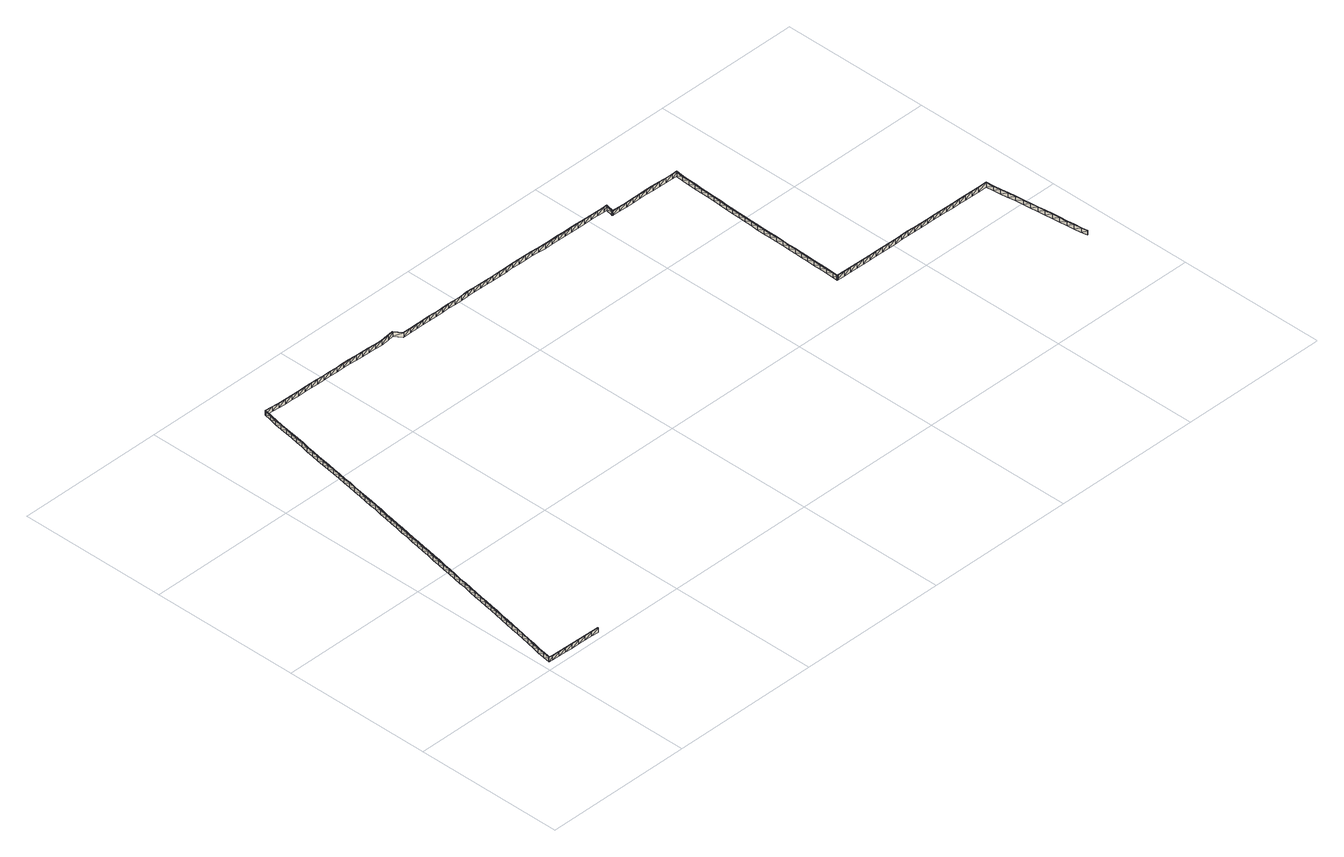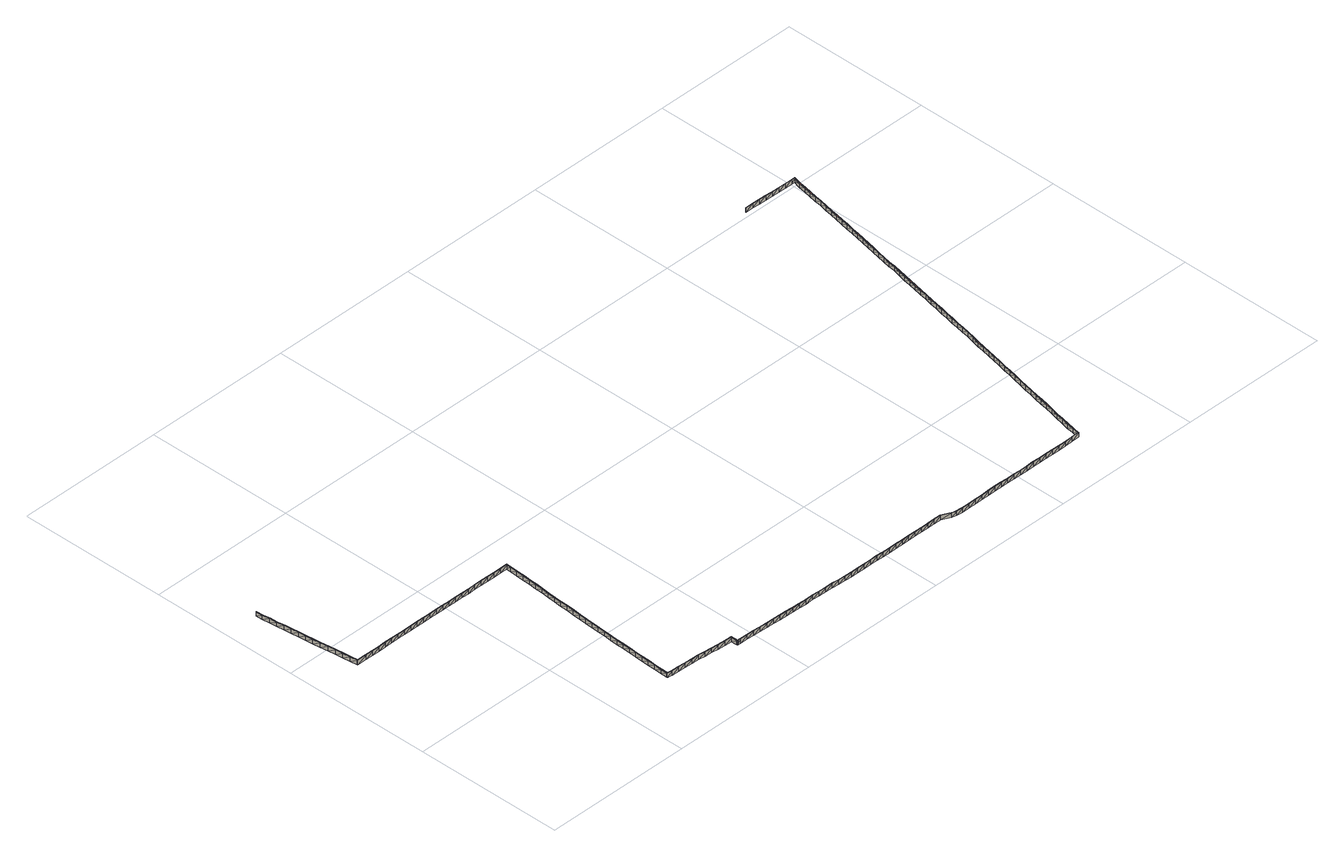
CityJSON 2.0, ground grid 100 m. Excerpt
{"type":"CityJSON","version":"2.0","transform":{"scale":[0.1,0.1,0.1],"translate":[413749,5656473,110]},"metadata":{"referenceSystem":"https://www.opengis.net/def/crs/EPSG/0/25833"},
"CityObjects":{
"building1":{"type":"Building","attributes":{"Erfassungsdatum_Objekt":"2018-01-24","BodenHoehe":0,"gemHoehe":0,"BauwerkHoehe":3,"Gemeindeschluessel":"14612000","Geometrietyp2DReferenz":"3000","measuredHeight":3,"function":"51009_1700"},"geometry":[{"type":"MultiSurface","lod":"2","boundaries":[[[0,1,2]],[[3,0,2]],[[4,0,3]],[[5,4,3]],[[6,4,5]],[[7,6,5]],[[8,6,7]],[[9,8,7]],[[10,8,9]],[[11,10,9]],[[12,10,11]],[[13,12,11]],[[14,12,13]],[[15,14,13]],[[16,14,15]],[[17,16,15]],[[18,16,17]],[[19,18,17]],[[20,18,19]],[[21,20,19]],[[22,20,21]],[[23,22,21]],[[24,22,23]],[[25,24,23]],[[26,24,25]],[[27,26,25]],[[28,26,27]],[[29,28,27]],[[30,28,29]],[[31,30,29]],[[32,30,31]],[[33,32,31]],[[34,32,33]],[[35,36,37]],[[38,36,35]],[[39,40,35]],[[41,40,39]],[[42,41,39]],[[43,41,42]],[[44,43,42]],[[45,43,44]],[[46,45,44]],[[47,45,46]],[[48,47,46]],[[49,47,48]],[[50,49,48]],[[51,49,50]],[[52,51,50]],[[53,51,52]],[[54,53,52]],[[55,53,54]],[[56,55,54]],[[57,55,56]],[[58,57,56]],[[59,57,58]],[[60,59,58]],[[61,59,60]],[[62,61,60]],[[63,61,62]],[[64,63,62]],[[65,63,64]],[[65,64,66]],[[67,68,69]],[[70,68,67]],[[71,72,67]],[[73,72,71]],[[74,73,71]],[[75,73,74]],[[76,75,74]],[[77,65,66]],[[78,77,66]],[[79,77,78]],[[80,79,78]],[[81,79,80]],[[82,81,80]],[[83,81,82]],[[84,83,82]],[[85,83,84]],[[86,85,84]],[[87,85,86]],[[88,87,86]],[[89,87,88]],[[90,89,88]],[[91,89,90]],[[92,91,90]],[[93,91,92]],[[94,93,92]],[[95,93,94]],[[96,95,94]],[[97,95,96]],[[98,97,96]],[[99,97,98]],[[100,99,98]],[[101,99,100]],[[102,101,100]],[[103,101,102]],[[104,103,102]],[[105,103,104]],[[106,105,104]],[[107,105,106]],[[108,107,106]],[[109,107,108]],[[110,109,108]],[[111,109,110]],[[112,111,110]],[[68,111,112]],[[113,75,76]],[[114,113,76]],[[115,113,114]],[[116,115,114]],[[117,115,116]],[[118,117,116]],[[119,117,118]],[[120,119,118]],[[121,119,120]],[[122,121,120]],[[123,121,122]],[[124,123,122]],[[125,123,124]],[[126,125,124]],[[127,125,126]],[[128,127,129]],[[130,127,128]],[[131,130,128]],[[132,130,131]],[[133,132,131]],[[134,132,133]],[[135,134,133]],[[136,134,135]],[[137,136,135]],[[138,136,137]],[[139,138,137]],[[140,138,139]],[[141,140,139]],[[142,140,141]],[[143,142,141]],[[144,142,143]],[[145,144,143]],[[146,144,145]],[[147,146,145]],[[148,146,147]],[[149,148,147]],[[150,148,149]],[[151,150,149]],[[152,150,151]],[[153,152,151]],[[154,152,153]],[[155,154,153]],[[156,154,155]],[[157,156,155]],[[158,156,157]],[[159,158,157]],[[160,158,159]],[[161,160,159]],[[162,160,161]],[[163,162,161]],[[164,162,163]],[[165,164,163]],[[166,164,165]],[[167,166,165]],[[168,166,167]],[[169,168,167]],[[170,168,169]],[[171,170,169]],[[172,170,171]],[[173,172,171]],[[174,172,173]],[[175,174,173]],[[176,174,175]],[[177,176,175]],[[178,176,177]],[[179,178,177]],[[180,178,179]],[[181,182,179]],[[183,182,181]],[[184,183,181]],[[185,183,184]],[[186,185,184]],[[187,185,186]],[[188,187,186]],[[189,187,188]],[[190,189,188]],[[191,189,190]],[[192,191,190]],[[193,191,192]],[[194,193,192]],[[195,193,194]],[[196,195,194]],[[197,195,196]],[[198,197,196]],[[199,197,198]],[[200,199,198]],[[201,199,200]],[[202,201,200]],[[203,201,202]],[[204,203,202]],[[205,203,204]],[[206,207,208]],[[209,207,206]],[[210,209,206]],[[211,209,210]],[[212,211,210]],[[213,211,212]],[[214,213,212]],[[215,213,214]],[[216,215,214]],[[217,215,216]],[[218,217,216]],[[219,217,218]],[[220,219,218]],[[221,219,220]],[[222,221,220]],[[223,221,222]],[[224,225,226]],[[227,225,224]],[[228,227,224]],[[229,227,228]],[[230,229,228]],[[231,229,230]],[[232,231,230]],[[233,231,232]],[[234,233,232]],[[235,233,234]],[[236,235,234]],[[237,235,236]],[[238,237,236]],[[239,237,238]],[[240,239,238]],[[241,239,240]],[[242,241,240]],[[243,241,242]],[[244,243,242]],[[245,243,244]],[[246,245,244]],[[247,245,246]],[[248,247,246]],[[249,247,248]],[[250,249,248]],[[251,249,250]],[[252,251,250]],[[253,251,252]],[[254,253,255]],[[256,254,255]],[[257,254,256]],[[258,257,256]],[[259,257,258]],[[260,259,258]],[[261,259,260]],[[262,261,260]],[[263,261,262]],[[264,263,262]],[[265,263,264]],[[266,265,264]],[[267,265,266]],[[268,267,266]],[[269,267,268]],[[270,269,268]],[[271,269,270]],[[272,271,270]],[[273,271,272]],[[274,273,272]],[[275,273,274]],[[276,275,274]],[[277,275,276]],[[278,277,276]],[[279,277,278]],[[280,279,278]],[[281,279,280]],[[282,281,280]],[[283,281,282]],[[284,283,282]],[[285,283,284]],[[286,285,284]],[[287,285,286]],[[288,287,286]],[[289,287,288]],[[290,289,288]],[[291,289,290]],[[292,291,290]],[[293,291,292]],[[294,293,292]],[[295,293,294]],[[296,295,294]],[[297,295,296]],[[298,297,296]],[[255,253,252]],[[299,300,298]],[[301,300,299]],[[302,301,299]],[[303,301,302]],[[304,303,302]],[[305,303,304]],[[306,305,304]],[[307,305,306]],[[308,307,306]],[[309,307,308]],[[310,309,308]],[[311,309,310]],[[312,311,310]],[[313,311,312]],[[314,313,312]],[[315,313,314]],[[316,315,314]],[[317,315,316]],[[318,317,316]],[[319,317,318]],[[320,319,318]],[[321,319,320]],[[322,321,320]],[[323,321,322]],[[324,323,322]],[[325,323,324]],[[326,325,324]],[[327,325,326]],[[328,327,326]],[[329,327,328]],[[330,329,328]],[[331,329,330]],[[332,331,330]],[[333,331,332]],[[334,335,336]],[[337,335,334]],[[338,337,334]],[[339,337,338]],[[340,339,338]],[[1,339,340]],[[2,1,340]],[[300,297,298]],[[341,205,204]],[[342,205,341]],[[343,342,341]],[[344,342,343]],[[345,344,343]],[[346,344,345]],[[347,346,345]],[[348,346,347]],[[349,348,347]],[[350,348,349]],[[351,350,349]],[[352,350,351]],[[353,352,351]],[[354,352,353]],[[355,354,353]],[[356,354,355]],[[357,356,355]],[[358,356,357]],[[359,358,357]],[[360,358,359]],[[361,360,359]],[[362,360,361]],[[363,362,364]],[[365,362,363]],[[366,365,363]],[[367,365,366]],[[368,367,366]],[[369,367,368]],[[370,369,368]],[[371,369,370]],[[372,373,371,370,373]],[[374,371,373,372]],[[375,374,373,372]],[[376,374,375]],[[377,376,375]],[[378,376,377]],[[379,378,377]],[[380,378,379]],[[381,380,379]],[[382,380,381]],[[383,382,381]],[[384,382,383]],[[385,384,383]],[[386,384,385]],[[387,386,385]],[[388,386,387]],[[389,388,387]],[[390,388,389]],[[391,390,389]],[[392,390,391]],[[127,393,394]],[[130,132,395]],[[130,395,393]],[[132,134,396]],[[132,396,395]],[[134,136,397]],[[134,397,396]],[[136,138,398]],[[136,398,397]],[[138,140,399]],[[138,399,398]],[[140,142,400]],[[140,400,399]],[[142,144,401]],[[142,401,400]],[[144,146,402]],[[144,402,401]],[[146,148,403]],[[146,403,402]],[[148,150,404]],[[148,404,403]],[[150,152,405]],[[150,405,404]],[[152,154,406]],[[152,406,405]],[[154,156,407]],[[154,407,406]],[[156,158,408]],[[156,408,407]],[[158,160,409]],[[158,409,408]],[[160,162,410]],[[160,410,409]],[[162,164,411]],[[162,411,410]],[[164,166,412]],[[164,412,411]],[[166,168,413]],[[166,413,412]],[[168,170,414]],[[168,414,413]],[[170,172,415]],[[170,415,414]],[[172,174,416]],[[172,416,415]],[[417,418,206]],[[174,176,419]],[[174,419,416]],[[176,178,420]],[[176,420,419]],[[178,180,421]],[[178,421,420]],[[182,183,422]],[[182,422,423]],[[183,185,424]],[[183,424,422]],[[185,187,425]],[[185,425,424]],[[187,189,426]],[[187,426,425]],[[189,191,427]],[[189,427,426]],[[191,193,428]],[[191,428,427]],[[193,195,429]],[[193,429,428]],[[195,197,430]],[[195,430,429]],[[197,199,431]],[[197,431,430]],[[199,201,432]],[[199,432,431]],[[201,203,433]],[[201,433,432]],[[203,205,434]],[[203,434,433]],[[205,342,435]],[[205,435,434]],[[342,344,436]],[[342,436,435]],[[344,346,437]],[[344,437,436]],[[346,348,438]],[[346,438,437]],[[348,350,439]],[[348,439,438]],[[350,352,440]],[[350,440,439]],[[352,354,441]],[[352,441,440]],[[354,356,442]],[[417,206,208]],[[418,443,210]],[[418,210,206]],[[443,444,212]],[[443,212,210]],[[444,445,214]],[[444,214,212]],[[445,446,216]],[[445,216,214]],[[446,447,218]],[[446,218,216]],[[447,448,220]],[[447,220,218]],[[448,449,222]],[[448,222,220]],[[450,451,224]],[[450,224,226]],[[451,452,228]],[[451,228,224]],[[452,453,230]],[[452,230,228]],[[453,454,232]],[[453,232,230]],[[454,455,234]],[[454,234,232]],[[455,456,236]],[[455,236,234]],[[456,457,238]],[[456,238,236]],[[457,458,240]],[[457,240,238]],[[458,459,242]],[[458,242,240]],[[459,460,244]],[[459,244,242]],[[460,461,246]],[[460,246,244]],[[461,462,248]],[[461,248,246]],[[462,463,250]],[[462,250,248]],[[463,464,252]],[[463,252,250]],[[464,465,255]],[[464,255,252]],[[354,442,441]],[[356,358,466]],[[356,466,442]],[[358,360,467]],[[358,467,466]],[[360,362,468]],[[360,468,467]],[[362,365,469]],[[362,469,468]],[[365,367,470]],[[365,470,469]],[[367,369,471]],[[367,471,470]],[[369,371,472]],[[369,472,471]],[[371,374,473]],[[371,473,472]],[[374,376,474]],[[374,474,473]],[[376,378,475]],[[376,475,474]],[[378,380,476]],[[378,476,475]],[[380,382,477]],[[380,477,476]],[[382,384,478]],[[382,478,477]],[[384,386,479]],[[384,479,478]],[[386,388,480]],[[386,480,479]],[[388,390,481]],[[388,481,480]],[[390,392,482]],[[390,482,481]],[[483,417,208]],[[483,208,207]],[[484,482,392]],[[484,392,391]],[[465,485,256]],[[465,256,255]],[[485,486,258]],[[485,258,256]],[[486,487,260]],[[486,260,258]],[[487,488,262]],[[487,262,260]],[[488,489,264]],[[488,264,262]],[[489,490,266]],[[489,266,264]],[[490,491,268]],[[490,268,266]],[[491,492,270]],[[491,270,268]],[[492,493,272]],[[492,272,270]],[[493,494,274]],[[493,274,272]],[[494,495,276]],[[494,276,274]],[[495,496,278]],[[495,278,276]],[[496,497,280]],[[496,280,278]],[[497,498,282]],[[497,282,280]],[[498,499,284]],[[498,284,282]],[[499,500,286]],[[499,286,284]],[[500,501,288]],[[500,288,286]],[[501,502,290]],[[501,290,288]],[[502,503,292]],[[502,292,290]],[[503,504,294]],[[503,294,292]],[[504,505,296]],[[504,296,294]],[[505,506,298]],[[505,298,296]],[[506,507,299]],[[506,299,298]],[[507,508,302]],[[507,302,299]],[[508,509,304]],[[508,304,302]],[[509,510,306]],[[509,306,304]],[[510,511,308]],[[510,308,306]],[[511,512,310]],[[511,310,308]],[[512,513,312]],[[512,312,310]],[[513,514,314]],[[513,314,312]],[[514,515,316]],[[514,316,314]],[[515,516,318]],[[515,318,316]],[[516,517,320]],[[516,320,318]],[[517,518,322]],[[517,322,320]],[[518,519,324]],[[518,324,322]],[[519,520,326]],[[519,326,324]],[[520,521,328]],[[520,328,326]],[[521,522,330]],[[521,330,328]],[[522,523,332]],[[522,332,330]],[[524,525,334]],[[524,334,336]],[[525,526,338]],[[525,338,334]],[[526,527,340]],[[526,340,338]],[[527,528,2]],[[527,2,340]],[[528,529,3]],[[528,3,2]],[[529,530,5]],[[529,5,3]],[[530,531,7]],[[530,7,5]],[[531,532,9]],[[531,9,7]],[[532,533,11]],[[532,11,9]],[[533,534,13]],[[533,13,11]],[[534,535,15]],[[534,15,13]],[[535,536,17]],[[535,17,15]],[[536,537,19]],[[536,19,17]],[[537,538,21]],[[537,21,19]],[[538,539,23]],[[538,23,21]],[[539,540,25]],[[539,25,23]],[[540,541,27]],[[540,27,25]],[[541,542,29]],[[541,29,27]],[[542,543,31]],[[542,31,29]],[[543,544,33]],[[543,33,31]],[[545,546,35]],[[545,35,37]],[[546,547,39]],[[546,39,35]],[[547,548,42]],[[547,42,39]],[[548,549,44]],[[548,44,42]],[[549,550,46]],[[549,46,44]],[[550,551,48]],[[550,48,46]],[[551,552,50]],[[551,50,48]],[[552,553,52]],[[552,52,50]],[[553,554,54]],[[553,54,52]],[[554,555,56]],[[554,56,54]],[[555,556,58]],[[555,58,56]],[[556,557,60]],[[556,60,58]],[[557,558,62]],[[557,62,60]],[[558,559,64]],[[558,64,62]],[[559,560,66]],[[559,66,64]],[[560,561,78]],[[560,78,66]],[[561,562,80]],[[561,80,78]],[[562,563,82]],[[562,82,80]],[[563,564,84]],[[563,84,82]],[[564,565,86]],[[564,86,84]],[[565,566,88]],[[565,88,86]],[[566,567,90]],[[566,90,88]],[[567,568,92]],[[567,92,90]],[[568,569,94]],[[568,94,92]],[[569,570,96]],[[569,96,94]],[[570,571,98]],[[570,98,96]],[[571,572,100]],[[571,100,98]],[[572,573,102]],[[572,102,100]],[[573,574,104]],[[573,104,102]],[[574,575,106]],[[574,106,104]],[[575,576,108]],[[575,108,106]],[[576,577,110]],[[576,110,108]],[[577,578,112]],[[577,112,110]],[[579,580,67]],[[579,67,69]],[[580,581,71]],[[580,71,67]],[[581,582,74]],[[581,74,71]],[[582,583,76]],[[582,76,74]],[[583,584,114]],[[583,114,76]],[[584,585,116]],[[584,116,114]],[[585,586,118]],[[585,118,116]],[[586,587,120]],[[586,120,118]],[[587,588,122]],[[587,122,120]],[[588,589,124]],[[588,124,122]],[[589,590,126]],[[589,126,124]],[[591,592,128]],[[591,128,129]],[[592,593,131]],[[592,131,128]],[[593,594,133]],[[593,133,131]],[[594,595,135]],[[594,135,133]],[[595,596,137]],[[595,137,135]],[[596,597,139]],[[596,139,137]],[[597,598,141]],[[597,141,139]],[[598,599,143]],[[598,143,141]],[[599,600,145]],[[599,145,143]],[[600,601,147]],[[600,147,145]],[[601,602,149]],[[601,149,147]],[[602,603,151]],[[602,151,149]],[[603,604,153]],[[603,153,151]],[[604,605,155]],[[604,155,153]],[[605,606,157]],[[605,157,155]],[[606,607,159]],[[606,159,157]],[[607,608,161]],[[607,161,159]],[[608,609,163]],[[608,163,161]],[[609,610,165]],[[609,165,163]],[[610,611,167]],[[610,167,165]],[[611,612,169]],[[611,169,167]],[[612,613,171]],[[612,171,169]],[[613,614,173]],[[613,173,171]],[[614,615,175]],[[614,175,173]],[[615,616,177]],[[615,177,175]],[[616,617,179]],[[616,179,177]],[[617,618,181]],[[617,181,179]],[[618,619,184]],[[618,184,181]],[[619,620,186]],[[619,186,184]],[[620,621,188]],[[620,188,186]],[[621,622,190]],[[621,190,188]],[[622,623,192]],[[622,192,190]],[[623,624,194]],[[623,194,192]],[[624,625,196]],[[624,196,194]],[[625,626,198]],[[625,198,196]],[[626,627,200]],[[626,200,198]],[[627,628,202]],[[627,202,200]],[[628,629,204]],[[628,204,202]],[[629,630,341]],[[629,341,204]],[[630,631,343]],[[630,343,341]],[[631,632,345]],[[631,345,343]],[[632,633,347]],[[632,347,345]],[[633,634,349]],[[633,349,347]],[[634,635,351]],[[634,351,349]],[[635,636,353]],[[635,353,351]],[[636,637,355]],[[636,355,353]],[[637,638,357]],[[637,357,355]],[[638,639,359]],[[638,359,357]],[[639,640,361]],[[639,361,359]],[[641,642,363]],[[641,363,364]],[[642,643,366]],[[642,366,363]],[[643,644,368]],[[643,368,366]],[[644,645,370]],[[644,370,368]],[[645,646,647,372]],[[645,372,373,370]],[[646,647,648,375]],[[646,375,372,373]],[[648,649,377]],[[648,377,375]],[[649,650,379]],[[649,379,377]],[[650,651,381]],[[650,381,379]],[[651,652,383]],[[651,383,381]],[[652,653,385]],[[652,385,383]],[[653,654,387]],[[653,387,385]],[[654,655,389]],[[654,389,387]],[[655,484,391]],[[655,391,389]],[[207,209,656]],[[207,656,483]],[[209,211,657]],[[209,657,656]],[[211,213,658]],[[211,658,657]],[[213,215,659]],[[213,659,658]],[[215,217,660]],[[215,660,659]],[[217,219,661]],[[217,661,660]],[[219,221,662]],[[219,662,661]],[[221,223,663]],[[221,663,662]],[[225,227,664]],[[225,664,665]],[[227,229,666]],[[227,666,664]],[[229,231,667]],[[229,667,666]],[[231,233,668]],[[231,668,667]],[[233,235,669]],[[233,669,668]],[[235,237,670]],[[235,670,669]],[[237,239,671]],[[237,671,670]],[[239,241,672]],[[239,672,671]],[[241,243,673]],[[241,673,672]],[[243,245,674]],[[243,674,673]],[[245,247,675]],[[245,675,674]],[[247,249,676]],[[247,676,675]],[[249,251,677]],[[249,677,676]],[[251,253,678]],[[251,678,677]],[[253,254,679]],[[253,679,678]],[[254,257,680]],[[254,680,679]],[[257,259,681]],[[257,681,680]],[[259,261,682]],[[259,682,681]],[[261,263,683]],[[261,683,682]],[[263,265,684]],[[263,684,683]],[[265,267,685]],[[265,685,684]],[[267,269,686]],[[267,686,685]],[[269,271,687]],[[269,687,686]],[[271,273,688]],[[271,688,687]],[[273,275,689]],[[273,689,688]],[[275,277,690]],[[275,690,689]],[[277,279,691]],[[277,691,690]],[[279,281,692]],[[279,692,691]],[[281,283,693]],[[281,693,692]],[[283,285,694]],[[283,694,693]],[[285,287,695]],[[285,695,694]],[[287,289,696]],[[287,696,695]],[[289,291,697]],[[289,697,696]],[[291,293,698]],[[291,698,697]],[[293,295,699]],[[293,699,698]],[[295,297,700]],[[295,700,699]],[[297,300,701]],[[297,701,700]],[[300,301,702]],[[300,702,701]],[[301,303,703]],[[301,703,702]],[[303,305,704]],[[303,704,703]],[[305,307,705]],[[305,705,704]],[[307,309,706]],[[307,706,705]],[[309,311,707]],[[309,707,706]],[[311,313,708]],[[311,708,707]],[[313,315,709]],[[313,709,708]],[[315,317,710]],[[315,710,709]],[[317,319,711]],[[317,711,710]],[[319,321,712]],[[319,712,711]],[[321,323,713]],[[321,713,712]],[[323,325,714]],[[323,714,713]],[[325,327,715]],[[325,715,714]],[[327,329,716]],[[327,716,715]],[[329,331,717]],[[329,717,716]],[[331,333,718]],[[331,718,717]],[[335,337,719]],[[335,719,720]],[[337,339,721]],[[337,721,719]],[[339,1,722]],[[339,722,721]],[[1,0,723]],[[1,723,722]],[[0,4,724]],[[0,724,723]],[[4,6,725]],[[4,725,724]],[[6,8,726]],[[6,726,725]],[[8,10,727]],[[8,727,726]],[[10,12,728]],[[10,728,727]],[[12,14,729]],[[12,729,728]],[[14,16,730]],[[14,730,729]],[[16,18,731]],[[16,731,730]],[[18,20,732]],[[18,732,731]],[[20,22,733]],[[20,733,732]],[[22,24,734]],[[22,734,733]],[[24,26,735]],[[24,735,734]],[[26,28,736]],[[26,736,735]],[[28,30,737]],[[28,737,736]],[[30,32,738]],[[30,738,737]],[[32,34,739]],[[32,739,738]],[[36,38,740]],[[36,740,741]],[[40,41,742]],[[40,742,743]],[[41,43,744]],[[41,744,742]],[[43,45,745]],[[43,745,744]],[[45,47,746]],[[45,746,745]],[[47,49,747]],[[47,747,746]],[[49,51,748]],[[49,748,747]],[[51,53,749]],[[51,749,748]],[[53,55,750]],[[53,750,749]],[[55,57,751]],[[55,751,750]],[[57,59,752]],[[57,752,751]],[[59,61,753]],[[59,753,752]],[[61,63,754]],[[61,754,753]],[[63,65,755]],[[63,755,754]],[[65,77,756]],[[65,756,755]],[[79,757,77]],[[77,757,756]],[[79,81,758]],[[79,758,757]],[[81,83,759]],[[81,759,758]],[[83,85,760]],[[83,760,759]],[[85,87,761]],[[85,761,760]],[[87,89,762]],[[87,762,761]],[[89,91,763]],[[89,763,762]],[[91,93,764]],[[91,764,763]],[[93,95,765]],[[93,765,764]],[[95,97,766]],[[95,766,765]],[[97,99,767]],[[97,767,766]],[[99,101,768]],[[99,768,767]],[[101,103,769]],[[101,769,768]],[[103,105,770]],[[103,770,769]],[[105,107,771]],[[105,771,770]],[[107,109,772]],[[107,772,771]],[[109,111,773]],[[109,773,772]],[[111,68,774]],[[111,774,773]],[[68,70,775]],[[68,775,774]],[[72,73,776]],[[72,776,777]],[[73,75,778]],[[73,778,776]],[[75,113,779]],[[75,779,778]],[[113,115,780]],[[113,780,779]],[[115,117,781]],[[115,781,780]],[[117,119,782]],[[117,782,781]],[[119,121,783]],[[119,783,782]],[[121,123,784]],[[121,784,783]],[[123,125,785]],[[123,785,784]],[[125,127,394]],[[125,394,785]],[[127,130,393]],[[509,704,510]],[[510,704,705]],[[510,705,511]],[[511,705,706]],[[511,706,512]],[[512,706,707]],[[512,707,513]],[[513,707,708]],[[513,708,514]],[[514,708,709]],[[514,709,515]],[[515,709,710]],[[515,710,516]],[[516,710,711]],[[516,711,517]],[[517,711,712]],[[517,712,518]],[[518,712,713]],[[518,713,519]],[[519,713,714]],[[519,714,520]],[[520,714,715]],[[520,715,521]],[[521,715,716]],[[521,716,522]],[[522,716,717]],[[522,717,523]],[[523,717,718]],[[524,720,525]],[[525,720,719]],[[525,719,526]],[[526,719,721]],[[526,721,527]],[[527,721,722]],[[527,722,528]],[[528,722,723]],[[528,723,529]],[[529,723,724]],[[529,724,530]],[[530,724,725]],[[530,725,531]],[[531,725,726]],[[531,726,532]],[[532,726,727]],[[532,727,533]],[[533,727,728]],[[533,728,534]],[[534,728,729]],[[534,729,535]],[[535,729,730]],[[535,730,536]],[[536,730,731]],[[536,731,537]],[[537,731,732]],[[537,732,538]],[[538,732,733]],[[417,483,418]],[[418,483,656]],[[418,656,443]],[[443,656,657]],[[443,657,444]],[[444,657,658]],[[539,733,734]],[[539,734,540]],[[540,734,735]],[[540,735,541]],[[541,735,736]],[[541,736,542]],[[542,736,737]],[[542,737,543]],[[543,737,738]],[[543,738,544]],[[544,738,739]],[[545,741,546]],[[546,741,740]],[[546,743,547]],[[547,743,742]],[[547,742,548]],[[548,742,744]],[[548,744,549]],[[549,744,745]],[[549,745,550]],[[550,745,746]],[[550,746,551]],[[551,746,747]],[[551,747,552]],[[552,747,748]],[[552,748,553]],[[553,748,749]],[[553,749,554]],[[554,749,750]],[[554,750,555]],[[555,750,751]],[[555,751,556]],[[556,751,752]],[[556,752,557]],[[557,752,753]],[[557,753,558]],[[558,753,754]],[[558,754,559]],[[559,754,755]],[[559,755,560]],[[560,755,756]],[[560,756,561]],[[561,756,757]],[[561,757,562]],[[538,733,539]],[[562,757,758]],[[562,758,563]],[[563,758,759]],[[563,759,564]],[[564,759,760]],[[564,760,565]],[[565,760,761]],[[565,761,566]],[[566,761,762]],[[566,762,567]],[[567,762,763]],[[567,763,568]],[[568,763,764]],[[568,764,569]],[[569,764,765]],[[569,765,570]],[[570,765,766]],[[570,766,571]],[[571,766,767]],[[571,767,572]],[[572,767,768]],[[572,768,573]],[[573,768,769]],[[573,769,574]],[[574,769,770]],[[574,770,575]],[[575,770,771]],[[575,771,576]],[[576,771,772]],[[576,772,577]],[[577,772,773]],[[577,773,578]],[[578,773,774]],[[579,774,580]],[[580,774,775]],[[580,777,581]],[[581,777,776]],[[581,776,582]],[[582,776,778]],[[582,778,583]],[[583,778,779]],[[583,779,584]],[[584,779,780]],[[584,780,585]],[[585,780,781]],[[585,781,586]],[[586,781,782]],[[586,782,587]],[[587,782,783]],[[587,783,588]],[[588,783,784]],[[588,784,589]],[[589,784,785]],[[589,785,590]],[[590,785,394]],[[591,394,592]],[[592,394,393]],[[592,393,593]],[[593,393,395]],[[593,395,594]],[[594,395,396]],[[594,396,595]],[[595,396,397]],[[595,397,596]],[[596,397,398]],[[596,398,597]],[[597,398,399]],[[597,399,598]],[[598,399,400]],[[598,400,599]],[[599,400,401]],[[599,401,600]],[[600,401,402]],[[600,402,601]],[[601,402,403]],[[601,403,602]],[[602,403,404]],[[602,404,603]],[[603,404,405]],[[603,405,604]],[[604,405,406]],[[604,406,605]],[[605,406,407]],[[605,407,606]],[[606,407,408]],[[606,408,607]],[[607,408,409]],[[607,409,608]],[[608,409,410]],[[608,410,609]],[[609,410,411]],[[609,411,610]],[[610,411,412]],[[610,412,611]],[[611,412,413]],[[611,413,612]],[[612,413,414]],[[612,414,613]],[[613,414,415]],[[613,415,614]],[[614,415,416]],[[614,416,615]],[[615,416,419]],[[615,419,616]],[[616,419,420]],[[616,420,617]],[[617,420,421]],[[617,423,618]],[[618,423,422]],[[618,422,619]],[[619,422,424]],[[619,424,620]],[[620,424,425]],[[620,425,621]],[[621,425,426]],[[621,426,622]],[[622,426,427]],[[622,427,623]],[[623,427,428]],[[623,428,624]],[[624,428,429]],[[624,429,625]],[[625,429,430]],[[625,430,626]],[[626,430,431]],[[626,431,627]],[[627,431,432]],[[627,432,628]],[[628,432,433]],[[628,433,629]],[[629,433,434]],[[629,434,630]],[[630,434,435]],[[630,435,631]],[[631,435,436]],[[631,436,632]],[[632,436,437]],[[632,437,633]],[[633,437,438]],[[633,438,634]],[[634,438,439]],[[634,439,635]],[[635,439,440]],[[635,440,636]],[[636,440,441]],[[636,441,637]],[[637,441,442]],[[637,442,638]],[[638,442,466]],[[638,466,639]],[[639,466,467]],[[639,467,640]],[[640,467,468]],[[641,468,642]],[[642,468,469]],[[642,469,643]],[[643,469,470]],[[643,470,644]],[[644,470,471]],[[644,471,645]],[[645,471,472]],[[645,472,646]],[[647,646,472,473]],[[646,473,648,647]],[[648,473,474]],[[648,474,649]],[[649,474,475]],[[649,475,650]],[[650,475,476]],[[650,476,651]],[[651,476,477]],[[651,477,652]],[[652,477,478]],[[652,478,653]],[[653,478,479]],[[653,479,654]],[[654,479,480]],[[654,480,655]],[[655,480,481]],[[655,481,484]],[[444,658,445]],[[445,658,659]],[[445,659,446]],[[446,659,660]],[[446,660,447]],[[447,660,661]],[[447,661,448]],[[448,661,662]],[[448,662,449]],[[449,662,663]],[[450,665,451]],[[451,665,664]],[[451,664,452]],[[452,664,666]],[[452,666,453]],[[453,666,667]],[[453,667,454]],[[454,667,668]],[[454,668,455]],[[455,668,669]],[[455,669,456]],[[456,669,670]],[[456,670,457]],[[457,670,671]],[[457,671,458]],[[458,671,672]],[[458,672,459]],[[459,672,673]],[[459,673,460]],[[460,673,674]],[[460,674,461]],[[461,674,675]],[[461,675,462]],[[462,675,676]],[[462,676,463]],[[463,676,677]],[[463,677,464]],[[464,677,678]],[[464,678,465]],[[465,678,679]],[[465,679,485]],[[485,679,680]],[[485,680,486]],[[486,680,681]],[[486,681,487]],[[484,481,482]],[[487,681,682]],[[487,682,488]],[[488,682,683]],[[488,683,489]],[[489,683,684]],[[489,684,490]],[[490,684,685]],[[490,685,491]],[[491,685,686]],[[491,686,492]],[[492,686,687]],[[492,687,493]],[[493,687,688]],[[493,688,494]],[[494,688,689]],[[494,689,495]],[[495,689,690]],[[495,690,496]],[[496,690,691]],[[496,691,497]],[[497,691,692]],[[497,692,498]],[[498,692,693]],[[498,693,499]],[[499,693,694]],[[499,694,500]],[[500,694,695]],[[500,695,501]],[[501,695,696]],[[501,696,502]],[[502,696,697]],[[502,697,503]],[[503,697,698]],[[503,698,504]],[[504,698,699]],[[504,699,505]],[[505,699,700]],[[505,700,506]],[[506,700,701]],[[506,701,507]],[[507,701,702]],[[507,702,508]],[[508,702,703]],[[508,703,509]],[[509,703,704]]],"semantics":{"surfaces":[{"type":"RoofSurface"},{"type":"WallSurface"},{"type":"GroundSurface"}],"values":[0,0,0,0,0,0,0,0,0,0,0,0,0,0,0,0,0,0,0,0,0,0,0,0,0,0,0,0,0,0,0,0,0,0,0,0,0,0,0,0,0,0,0,0,0,0,0,0,0,0,0,0,0,0,0,0,0,0,0,0,0,0,0,0,0,0,0,0,0,0,0,0,0,0,0,0,0,0,0,0,0,0,0,0,0,0,0,0,0,0,0,0,0,0,0,0,0,0,0,0,0,0,0,0,0,0,0,0,0,0,0,0,0,0,0,0,0,0,0,0,0,0,0,0,0,0,0,0,0,0,0,0,0,0,0,0,0,0,0,0,0,0,0,0,0,0,0,0,0,0,0,0,0,0,0,0,0,0,0,0,0,0,0,0,0,0,0,0,0,0,0,0,0,0,0,0,0,0,0,0,0,0,0,0,0,0,0,0,0,0,0,0,0,0,0,0,0,0,0,0,0,0,0,0,0,0,0,0,0,0,0,0,0,0,0,0,0,0,0,0,0,0,0,0,0,0,0,0,0,0,0,0,0,0,0,0,0,0,0,0,0,0,0,0,0,0,0,0,0,0,0,0,0,0,0,0,0,0,0,0,0,0,0,0,0,0,0,0,0,0,0,0,0,0,0,0,0,0,0,0,0,0,0,0,0,0,0,0,0,0,0,0,0,0,0,0,0,0,0,0,0,0,0,0,0,0,0,0,0,0,0,0,0,0,0,0,0,0,0,0,0,0,0,0,0,0,0,0,0,0,0,0,0,0,0,0,0,0,0,0,0,0,0,0,0,0,0,0,0,0,0,0,0,0,0,0,0,0,0,0,0,0,0,0,0,0,0,0,0,0,0,0,0,0,0,0,0,0,1,1,1,1,1,1,1,1,1,1,1,1,1,1,1,1,1,1,1,1,1,1,1,1,1,1,1,1,1,1,1,1,1,1,1,1,1,1,1,1,1,1,1,1,1,1,1,1,1,1,1,1,1,1,1,1,1,1,1,1,1,1,1,1,1,1,1,1,1,1,1,1,1,1,1,1,1,1,1,1,1,1,1,1,1,1,1,1,1,1,1,1,1,1,1,1,1,1,1,1,1,1,1,1,1,1,1,1,1,1,1,1,1,1,1,1,1,1,1,1,1,1,1,1,1,1,1,1,1,1,1,1,1,1,1,1,1,1,1,1,1,1,1,1,1,1,1,1,1,1,1,1,1,1,1,1,1,1,1,1,1,1,1,1,1,1,1,1,1,1,1,1,1,1,1,1,1,1,1,1,1,1,1,1,1,1,1,1,1,1,1,1,1,1,1,1,1,1,1,1,1,1,1,1,1,1,1,1,1,1,1,1,1,1,1,1,1,1,1,1,1,1,1,1,1,1,1,1,1,1,1,1,1,1,1,1,1,1,1,1,1,1,1,1,1,1,1,1,1,1,1,1,1,1,1,1,1,1,1,1,1,1,1,1,1,1,1,1,1,1,1,1,1,1,1,1,1,1,1,1,1,1,1,1,1,1,1,1,1,1,1,1,1,1,1,1,1,1,1,1,1,1,1,1,1,1,1,1,1,1,1,1,1,1,1,1,1,1,1,1,1,1,1,1,1,1,1,1,1,1,1,1,1,1,1,1,1,1,1,1,1,1,1,1,1,1,1,1,1,1,1,1,1,1,1,1,1,1,1,1,1,1,1,1,1,1,1,1,1,1,1,1,1,1,1,1,1,1,1,1,1,1,1,1,1,1,1,1,1,1,1,1,1,1,1,1,1,1,1,1,1,1,1,1,1,1,1,1,1,1,1,1,1,1,1,1,1,1,1,1,1,1,1,1,1,1,1,1,1,1,1,1,1,1,1,1,1,1,1,1,1,1,1,1,1,1,1,1,1,1,1,1,1,1,1,1,1,1,1,1,1,1,1,1,1,1,1,1,1,1,1,1,1,1,1,1,1,1,1,1,1,1,1,1,1,1,1,1,1,1,1,1,1,1,1,1,1,1,1,1,1,1,1,1,1,1,1,1,1,1,1,1,1,1,1,1,1,1,1,1,1,1,1,1,1,1,1,1,1,1,1,1,1,1,1,1,1,1,1,1,1,1,1,1,1,1,1,1,1,1,1,1,1,1,1,1,1,1,1,1,1,1,1,1,1,1,1,1,1,1,1,1,1,1,1,1,1,1,1,1,1,1,1,1,1,1,1,1,1,1,1,1,1,1,1,1,1,1,1,1,1,1,1,1,1,1,1,1,1,1,1,1,1,1,1,1,1,1,1,1,1,1,1,1,1,1,1,1,1,1,1,1,1,1,1,1,1,1,1,1,1,1,1,1,1,1,1,1,1,1,1,1,1,1,1,1,1,1,1,1,1,1,1,1,1,1,1,1,1,1,1,1,1,1,1,1,1,1,1,1,1,1,1,1,1,1,1,1,1,1,1,1,1,1,1,1,1,1,1,1,1,1,1,1,1,1,1,1,1,1,1,1,1,1,1,1,1,1,1,1,1,1,1,1,1,1,1,1,1,1,1,1,1,1,1,1,1,1,1,1,1,1,1,1,1,1,1,1,1,1,1,1,1,1,1,1,1,1,1,1,2,2,2,2,2,2,2,2,2,2,2,2,2,2,2,2,2,2,2,2,2,2,2,2,2,2,2,2,2,2,2,2,2,2,2,2,2,2,2,2,2,2,2,2,2,2,2,2,2,2,2,2,2,2,2,2,2,2,2,2,2,2,2,2,2,2,2,2,2,2,2,2,2,2,2,2,2,2,2,2,2,2,2,2,2,2,2,2,2,2,2,2,2,2,2,2,2,2,2,2,2,2,2,2,2,2,2,2,2,2,2,2,2,2,2,2,2,2,2,2,2,2,2,2,2,2,2,2,2,2,2,2,2,2,2,2,2,2,2,2,2,2,2,2,2,2,2,2,2,2,2,2,2,2,2,2,2,2,2,2,2,2,2,2,2,2,2,2,2,2,2,2,2,2,2,2,2,2,2,2,2,2,2,2,2,2,2,2,2,2,2,2,2,2,2,2,2,2,2,2,2,2,2,2,2,2,2,2,2,2,2,2,2,2,2,2,2,2,2,2,2,2,2,2,2,2,2,2,2,2,2,2,2,2,2,2,2,2,2,2,2,2,2,2,2,2,2,2,2,2,2,2,2,2,2,2,2,2,2,2,2,2,2,2,2,2,2,2,2,2,2,2,2,2,2,2,2,2,2,2,2,2,2,2,2,2,2,2,2,2,2,2,2,2,2,2,2,2,2,2,2,2,2,2,2,2,2,2,2,2,2,2,2,2,2,2,2,2,2,2,2,2,2,2,2,2,2,2,2,2,2,2,2,2,2,2,2,2,2,2,2,2,2,2,2,2,2,2,2,2,2,2,2,2,2,2,2,2,2,2,2,2,2,2,2,2,2,2,2,2,2,2,2,2,2,2,2,2]}}]}
},
"vertices":[
[732,2665,50],[682,2666,49],[732,2660,50],[782,2659,49],[782,2664,49],[832,2659,49],[832,2664,49],[882,2658,50],[882,2663,50],[932,2658,47],[932,2663,47],[982,2657,46],[982,2662,46],[1032,2657,48],[1032,2662,48],[1082,2656,46],[1082,2661,46],[1132,2656,48],[1132,2661,48],[1182,2655,48],[1182,2660,48],[1232,2654,45],[1232,2659,45],[1282,2654,43],[1282,2659,43],[1332,2653,42],[1332,2658,42],[1382,2653,40],[1382,2658,40],[1432,2652,39],[1432,2657,39],[1482,2652,44],[1482,2657,44],[1519,2651,52],[1519,2656,52],[1564,2613,41],[1518,2656,53],[1515,2652,53],[1568,2617,41],[1615,2613,41],[1564,2618,41],[1615,2618,41],[1665,2613,40],[1665,2618,40],[1715,2613,40],[1715,2618,40],[1765,2612,41],[1765,2617,41],[1815,2612,40],[1815,2617,40],[1865,2612,38],[1865,2617,38],[1915,2612,41],[1915,2617,41],[1965,2612,38],[1965,2617,38],[2015,2611,38],[2015,2616,38],[2065,2611,42],[2065,2616,42],[2115,2611,41],[2115,2616,41],[2165,2611,39],[2165,2616,39],[2215,2610,39],[2215,2615,39],[2262,2610,38],[3128,2536,41],[3139,2591,48],[3134,2592,48],[3133,2536,41],[3180,2534,41],[3128,2541,41],[3181,2539,41],[3230,2532,41],[3231,2537,41],[3280,2529,45],[2262,2615,38],[2312,2609,39],[2312,2614,39],[2362,2607,40],[2362,2612,40],[2412,2606,44],[2412,2611,44],[2462,2605,43],[2462,2610,43],[2512,2603,43],[2512,2608,43],[2562,2602,45],[2562,2607,45],[2612,2601,41],[2612,2606,41],[2662,2599,41],[2662,2604,41],[2712,2598,42],[2712,2603,42],[2762,2597,44],[2762,2602,44],[2812,2595,43],[2812,2600,43],[2862,2594,45],[2862,2599,45],[2912,2593,44],[2912,2598,44],[2962,2591,45],[2962,2596,45],[3012,2590,46],[3012,2595,46],[3062,2588,47],[3062,2593,47],[3112,2587,46],[3112,2592,46],[3139,2586,48],[3281,2534,45],[3330,2527,47],[3331,2532,47],[3380,2525,51],[3380,2530,51],[3430,2523,50],[3430,2528,50],[3480,2521,50],[3480,2526,50],[3530,2519,50],[3530,2524,50],[3580,2517,50],[3580,2522,50],[3615,2515,53],[3615,2520,53],[3607,2468,51],[3610,2521,53],[3612,2468,51],[3604,2418,50],[3609,2418,50],[3602,2368,51],[3607,2368,51],[3599,2318,50],[3604,2318,50],[3597,2268,51],[3602,2268,51],[3594,2218,52],[3599,2218,52],[3591,2169,52],[3596,2168,52],[3589,2119,50],[3594,2118,50],[3586,2069,51],[3591,2068,51],[3583,2019,52],[3588,2018,52],[3581,1969,53],[3586,1969,53],[3578,1919,53],[3583,1919,53],[3575,1869,54],[3580,1869,54],[3573,1819,54],[3578,1819,54],[3570,1769,56],[3575,1769,56],[3568,1719,59],[3573,1719,59],[3565,1669,59],[3570,1669,59],[3562,1619,59],[3567,1619,59],[3560,1569,62],[3565,1569,62],[3557,1519,64],[3562,1519,64],[3554,1470,65],[3559,1469,65],[3552,1420,65],[3557,1419,65],[3549,1370,67],[3554,1369,67],[3547,1320,68],[3552,1319,68],[3544,1270,68],[3549,1270,68],[3542,1232,68],[3547,1231,68],[3594,1231,67],[3542,1237,68],[3595,1236,67],[3644,1231,67],[3645,1236,67],[3694,1231,67],[3695,1236,67],[3744,1230,66],[3745,1235,66],[3794,1230,66],[3795,1235,66],[3844,1230,65],[3845,1235,65],[3894,1229,66],[3895,1234,66],[3944,1229,65],[3945,1234,65],[3994,1229,63],[3995,1234,63],[4044,1229,65],[4045,1234,65],[4094,1228,66],[4095,1233,66],[4144,1228,65],[4145,1233,65],[334,8,85],[384,2,83],[384,7,83],[334,3,85],[284,10,84],[284,5,84],[234,11,84],[234,6,84],[184,12,83],[184,7,83],[134,14,84],[134,9,84],[84,15,84],[84,10,84],[34,16,84],[34,11,84],[8,17,86],[8,12,86],[23,63,82],[8,13,86],[13,12,86],[18,64,82],[32,112,82],[27,113,82],[42,161,83],[37,162,83],[52,210,83],[47,211,83],[61,259,86],[56,260,86],[71,308,85],[66,309,85],[81,358,84],[76,358,84],[90,407,85],[85,408,85],[100,456,85],[95,457,85],[110,505,86],[105,506,86],[119,554,86],[114,555,86],[129,603,86],[124,604,86],[138,652,85],[134,653,85],[148,701,84],[143,702,84],[153,751,84],[158,750,84],[167,799,84],[163,800,84],[177,848,81],[172,849,81],[187,897,81],[182,898,81],[196,946,84],[191,947,84],[206,995,82],[201,996,82],[216,1044,82],[211,1045,82],[225,1093,81],[220,1094,81],[235,1142,82],[230,1143,82],[245,1192,80],[240,1193,80],[254,1241,81],[249,1242,81],[264,1290,78],[259,1291,78],[274,1339,80],[269,1340,80],[283,1388,79],[278,1389,79],[293,1437,78],[288,1438,78],[303,1486,77],[298,1487,77],[312,1535,77],[307,1536,77],[322,1584,78],[317,1585,78],[331,1633,79],[327,1634,79],[341,1682,76],[336,1683,76],[351,1731,73],[346,1732,73],[360,1780,73],[356,1781,73],[370,1829,72],[380,1878,72],[365,1830,72],[375,1879,72],[389,1927,70],[384,1928,70],[399,1977,68],[394,1977,68],[409,2026,68],[404,2027,68],[418,2075,66],[413,2076,66],[428,2124,64],[423,2125,64],[438,2173,62],[433,2174,62],[447,2222,62],[442,2223,62],[457,2271,60],[452,2272,60],[467,2320,62],[462,2321,62],[476,2369,61],[471,2370,61],[486,2418,60],[481,2419,60],[495,2467,55],[491,2468,55],[505,2516,55],[500,2517,55],[515,2565,53],[510,2566,53],[524,2614,55],[520,2615,55],[535,2666,56],[530,2667,56],[582,2662,55],[530,2667,57],[530,2662,57],[582,2667,55],[632,2661,50],[632,2666,50],[682,2661,49],[4194,1228,64],[4195,1233,64],[4244,1227,64],[4245,1232,64],[4294,1227,64],[4295,1232,64],[4344,1227,63],[4345,1232,63],[4394,1227,63],[4395,1232,63],[4444,1226,61],[4445,1231,61],[4494,1226,62],[4495,1231,62],[4544,1226,60],[4545,1231,60],[4594,1225,59],[4595,1230,59],[4644,1225,59],[4645,1230,59],[4711,1225,59],[4711,1230,59],[4712,1177,59],[4706,1229,59],[4717,1178,59],[4718,1128,59],[4723,1128,59],[4724,1078,59],[4729,1079,59],[4730,1028,60],[4735,1029,60],[4737,973,59],[4737,974,59],[4742,974,59],[4742,924,59],[4747,924,59],[4747,874,59],[4752,875,59],[4753,824,60],[4758,825,60],[4758,775,59],[4763,775,59],[4763,725,59],[4768,725,59],[4768,675,58],[4773,676,58],[4774,625,59],[4779,626,59],[4779,576,58],[4784,576,58],[4784,531,61],[4788,532,61],[3612,2468,21],[3615,2520,23],[3609,2418,20],[3607,2368,21],[3604,2318,20],[3602,2268,21],[3599,2218,22],[3596,2168,22],[3594,2118,20],[3591,2068,21],[3588,2018,22],[3586,1969,23],[3583,1919,23],[3580,1869,24],[3578,1819,24],[3575,1769,26],[3573,1719,29],[3570,1669,29],[3567,1619,29],[3565,1569,32],[3562,1519,34],[3559,1469,35],[3557,1419,35],[3554,1369,37],[384,7,53],[334,8,55],[3552,1319,38],[3549,1270,38],[3547,1231,38],[3595,1236,37],[3542,1237,38],[3645,1236,37],[3695,1236,37],[3745,1235,36],[3795,1235,36],[3845,1235,35],[3895,1234,36],[3945,1234,35],[3995,1234,33],[4045,1234,35],[4095,1233,36],[4145,1233,35],[4195,1233,34],[4245,1232,34],[4295,1232,34],[4345,1232,33],[4395,1232,33],[4445,1231,31],[4495,1231,32],[4545,1231,30],[284,10,54],[234,11,54],[184,12,53],[134,14,54],[84,15,54],[34,16,54],[8,17,56],[13,12,56],[23,63,52],[32,112,52],[42,161,53],[52,210,53],[61,259,56],[71,308,55],[81,358,54],[90,407,55],[100,456,55],[110,505,56],[119,554,56],[129,603,56],[138,652,55],[148,701,54],[158,750,54],[4595,1230,29],[4645,1230,29],[4711,1230,29],[4717,1178,29],[4723,1128,29],[4729,1079,29],[4735,1029,30],[4742,974,29],[4747,924,29],[4752,875,29],[4758,825,30],[4763,775,29],[4768,725,29],[4773,676,28],[4779,626,29],[4784,576,28],[4788,532,31],[384,2,53],[4784,531,31],[167,799,54],[177,848,51],[187,897,51],[196,946,54],[206,995,52],[216,1044,52],[225,1093,51],[235,1142,52],[245,1192,50],[254,1241,51],[264,1290,48],[274,1339,50],[283,1388,49],[293,1437,48],[303,1486,47],[312,1535,47],[322,1584,48],[331,1633,49],[341,1682,46],[351,1731,43],[360,1780,43],[370,1829,42],[380,1878,42],[389,1927,40],[399,1977,38],[409,2026,38],[418,2075,36],[428,2124,34],[438,2173,32],[447,2222,32],[457,2271,30],[467,2320,32],[476,2369,31],[486,2418,30],[495,2467,25],[505,2516,25],[515,2565,23],[524,2614,25],[535,2666,26],[530,2662,27],[582,2662,25],[632,2661,20],[682,2661,19],[732,2660,20],[782,2659,19],[832,2659,19],[882,2658,20],[932,2658,17],[982,2657,16],[1032,2657,18],[1082,2656,16],[1132,2656,18],[1182,2655,18],[1232,2654,15],[1282,2654,13],[1332,2653,12],[1382,2653,10],[1432,2652,9],[1482,2652,14],[1519,2651,22],[1515,2652,23],[1564,2613,11],[1615,2613,11],[1665,2613,10],[1715,2613,10],[1765,2612,11],[1815,2612,10],[1865,2612,8],[1915,2612,11],[1965,2612,8],[2015,2611,8],[2065,2611,12],[2115,2611,11],[2165,2611,9],[2215,2610,9],[2262,2610,8],[2312,2609,9],[2362,2607,10],[2412,2606,14],[2462,2605,13],[2512,2603,13],[2562,2602,15],[2612,2601,11],[2662,2599,11],[2712,2598,12],[2762,2597,14],[2812,2595,13],[2862,2594,15],[2912,2593,14],[2962,2591,15],[3012,2590,16],[3062,2588,17],[3112,2587,16],[3139,2586,18],[3134,2592,18],[3128,2536,11],[3180,2534,11],[3230,2532,11],[3280,2529,15],[3330,2527,17],[3380,2525,21],[3430,2523,20],[3480,2521,20],[3530,2519,20],[3580,2517,20],[3615,2515,23],[3610,2521,23],[3607,2468,21],[3604,2418,20],[3602,2368,21],[3599,2318,20],[3597,2268,21],[3594,2218,22],[3591,2169,22],[3589,2119,20],[3586,2069,21],[3583,2019,22],[3581,1969,23],[3578,1919,23],[3575,1869,24],[3573,1819,24],[3570,1769,26],[3568,1719,29],[3565,1669,29],[3562,1619,29],[3560,1569,32],[3557,1519,34],[3554,1470,35],[3552,1420,35],[3549,1370,37],[3547,1320,38],[3544,1270,38],[3542,1232,38],[3594,1231,37],[3644,1231,37],[3694,1231,37],[3744,1230,36],[3794,1230,36],[3844,1230,35],[3894,1229,36],[3944,1229,35],[3994,1229,33],[4044,1229,35],[4094,1228,36],[4144,1228,35],[4194,1228,34],[4244,1227,34],[4294,1227,34],[4344,1227,33],[4394,1227,33],[4444,1226,31],[4494,1226,32],[4544,1226,30],[4594,1225,29],[4644,1225,29],[4711,1225,29],[4706,1229,29],[4712,1177,29],[4718,1128,29],[4724,1078,29],[4730,1028,30],[4737,974,29],[4737,973,29],[4742,924,29],[4747,874,29],[4753,824,30],[4758,775,29],[4763,725,29],[4768,675,28],[4774,625,29],[4779,576,28],[334,3,55],[284,5,54],[234,6,54],[184,7,53],[134,9,54],[84,10,54],[34,11,54],[8,12,56],[18,64,52],[8,13,56],[27,113,52],[37,162,53],[47,211,53],[56,260,56],[66,309,55],[76,358,54],[85,408,55],[95,457,55],[105,506,56],[114,555,56],[124,604,56],[134,653,55],[143,702,54],[153,751,54],[163,800,54],[172,849,51],[182,898,51],[191,947,54],[201,996,52],[211,1045,52],[220,1094,51],[230,1143,52],[240,1193,50],[249,1242,51],[259,1291,48],[269,1340,50],[278,1389,49],[288,1438,48],[298,1487,47],[307,1536,47],[317,1585,48],[327,1634,49],[336,1683,46],[346,1732,43],[356,1781,43],[365,1830,42],[375,1879,42],[384,1928,40],[394,1977,38],[404,2027,38],[413,2076,36],[423,2125,34],[433,2174,32],[442,2223,32],[452,2272,30],[462,2321,32],[471,2370,31],[481,2419,30],[491,2468,25],[500,2517,25],[510,2566,23],[520,2615,25],[530,2667,26],[582,2667,25],[530,2667,27],[632,2666,20],[682,2666,19],[732,2665,20],[782,2664,19],[832,2664,19],[882,2663,20],[932,2663,17],[982,2662,16],[1032,2662,18],[1082,2661,16],[1132,2661,18],[1182,2660,18],[1232,2659,15],[1282,2659,13],[1332,2658,12],[1382,2658,10],[1432,2657,9],[1482,2657,14],[1519,2656,22],[1568,2617,11],[1518,2656,23],[1615,2618,11],[1564,2618,11],[1665,2618,10],[1715,2618,10],[1765,2617,11],[1815,2617,10],[1865,2617,8],[1915,2617,11],[1965,2617,8],[2015,2616,8],[2065,2616,12],[2115,2616,11],[2165,2616,9],[2215,2615,9],[2262,2615,8],[2312,2614,9],[2362,2612,10],[2412,2611,14],[2462,2610,13],[2512,2608,13],[2562,2607,15],[2612,2606,11],[2662,2604,11],[2712,2603,12],[2762,2602,14],[2812,2600,13],[2862,2599,15],[2912,2598,14],[2962,2596,15],[3012,2595,16],[3062,2593,17],[3112,2592,16],[3139,2591,18],[3133,2536,11],[3181,2539,11],[3128,2541,11],[3231,2537,11],[3281,2534,15],[3331,2532,17],[3380,2530,21],[3430,2528,20],[3480,2526,20],[3530,2524,20],[3580,2522,20]
]}
